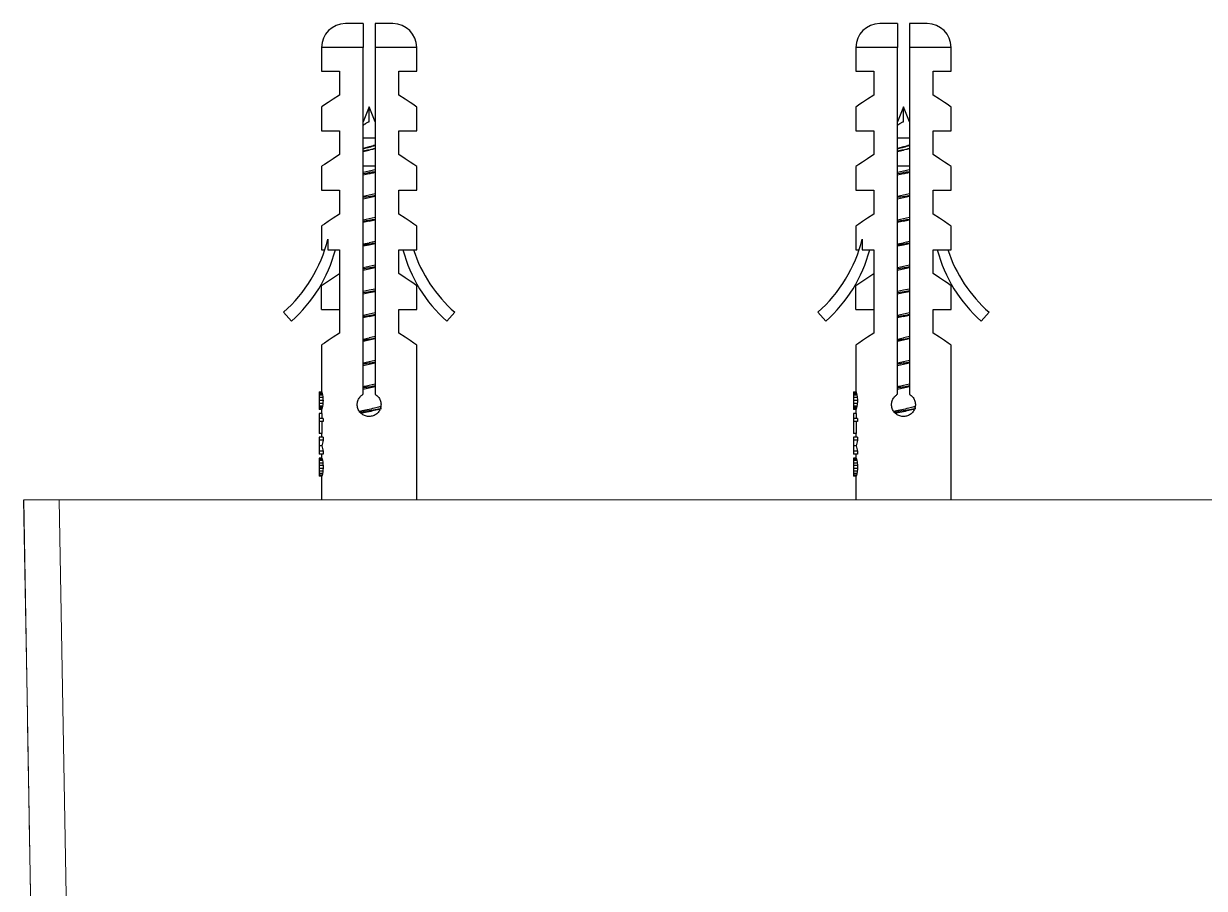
# Model space of a CAD drawing. Header units: millimetres. Extents: x 14183 to 14777, y -4239 to -3399.
# Drawn here: x 14296.18 to 14320.99, y -3469.72 to -3451.56 of the extents above; entities that cross this region are included whole.
import ezdxf

# ---------------------------------------------------------------- set-up
doc = ezdxf.new("R2010")
doc.units = ezdxf.units.MM
doc.header["$LTSCALE"] = 0.1
doc.layers.get('0').update_dxf_attribs({"lineweight": 15})

msp = doc.modelspace()

# ---------------------------------------------------------------- linework, layer by layer
at = {"linetype": 'Continuous', "lineweight": 25}
for p, q in [((14303.312, -3451.56), (14302.937, -3451.56)), ((14303.937, -3451.56), (14303.562, -3451.56)), ((14314.54, -3451.56), (14314.165, -3451.56)), ((14315.165, -3451.56), (14314.79, -3451.56)), ((14302.437, -3452.06), (14302.437, -3452.56)), ((14303.312, -3452.06), (14302.437, -3452.06)), ((14303.312, -3459.343), (14303.312, -3452.06)), ((14303.562, -3452.06), (14303.562, -3459.343)), ((14304.437, -3452.06), (14303.562, -3452.06)), ((14304.437, -3452.56), (14304.437, -3452.06)), ((14313.665, -3452.06), (14313.665, -3452.56)), ((14314.54, -3452.06), (14313.665, -3452.06)), ((14314.54, -3459.343), (14314.54, -3452.06)), ((14314.79, -3452.06), (14314.79, -3459.343)), ((14315.665, -3452.06), (14314.79, -3452.06)), ((14315.665, -3452.56), (14315.665, -3452.06)), ((14302.437, -3452.56), (14302.812, -3452.56)), ((14302.812, -3452.56), (14302.812, -3453.06)), ((14304.062, -3452.56), (14304.437, -3452.56)), ((14304.062, -3453.06), (14304.062, -3452.56)), ((14313.665, -3452.56), (14314.04, -3452.56)), ((14314.04, -3452.56), (14314.04, -3453.06)), ((14315.29, -3452.56), (14315.665, -3452.56)), ((14315.29, -3453.06), (14315.29, -3452.56)), ((14302.437, -3453.31), (14302.437, -3453.81)), ((14303.437, -3453.31), (14303.312, -3453.624)), ((14303.562, -3453.622), (14303.437, -3453.31)), ((14303.437, -3453.621), (14303.437, -3453.31)), ((14304.437, -3453.81), (14304.437, -3453.31)), ((14313.665, -3453.31), (14313.665, -3453.81)), ((14314.665, -3453.31), (14314.54, -3453.624)), ((14314.79, -3453.622), (14314.665, -3453.31)), ((14314.665, -3453.621), (14314.665, -3453.31)), ((14315.665, -3453.81), (14315.665, -3453.31)), ((14302.437, -3453.81), (14302.812, -3453.81)), ((14302.812, -3453.81), (14302.812, -3454.31)), ((14303.421, -3453.621), (14303.437, -3453.621)), ((14304.062, -3453.81), (14304.437, -3453.81)), ((14304.062, -3454.31), (14304.062, -3453.81)), ((14313.665, -3453.81), (14314.04, -3453.81)), ((14314.04, -3453.81), (14314.04, -3454.31)), ((14314.649, -3453.621), (14314.665, -3453.621)), ((14315.29, -3453.81), (14315.665, -3453.81)), ((14315.29, -3454.31), (14315.29, -3453.81)), ((14303.437, -3453.962), (14303.312, -3453.962)), ((14314.665, -3453.962), (14314.54, -3453.962)), ((14303.437, -3454.15), (14303.312, -3454.182)), ((14303.312, -3454.245), (14303.437, -3454.217)), ((14314.665, -3454.15), (14314.54, -3454.182)), ((14314.54, -3454.245), (14314.665, -3454.217)), ((14302.437, -3454.56), (14302.437, -3455.06)), ((14303.437, -3454.554), (14303.312, -3454.554)), ((14304.437, -3455.06), (14304.437, -3454.56)), ((14313.665, -3454.56), (14313.665, -3455.06)), ((14314.665, -3454.554), (14314.54, -3454.554)), ((14315.665, -3455.06), (14315.665, -3454.56)), ((14303.437, -3454.66), (14303.312, -3454.688)), ((14303.312, -3454.737), (14303.437, -3454.709)), ((14314.665, -3454.66), (14314.54, -3454.688)), ((14314.54, -3454.737), (14314.665, -3454.709)), ((14302.437, -3455.06), (14302.812, -3455.06)), ((14302.812, -3455.06), (14302.812, -3455.56)), ((14304.062, -3455.06), (14304.437, -3455.06)), ((14304.062, -3455.56), (14304.062, -3455.06)), ((14313.665, -3455.06), (14314.04, -3455.06)), ((14314.04, -3455.06), (14314.04, -3455.56)), ((14315.29, -3455.06), (14315.665, -3455.06)), ((14315.29, -3455.56), (14315.29, -3455.06)), ((14303.437, -3455.16), (14303.312, -3455.188)), ((14303.312, -3455.237), (14303.437, -3455.209)), ((14303.562, -3455.133), (14303.437, -3455.16)), ((14303.437, -3455.209), (14303.562, -3455.182)), ((14314.665, -3455.16), (14314.54, -3455.188)), ((14314.54, -3455.237), (14314.665, -3455.209)), ((14314.79, -3455.133), (14314.665, -3455.16)), ((14314.665, -3455.209), (14314.79, -3455.182)), ((14302.437, -3455.81), (14302.437, -3456.31)), ((14303.437, -3455.66), (14303.312, -3455.688)), ((14303.437, -3455.709), (14303.312, -3455.737)), ((14303.562, -3455.633), (14303.437, -3455.66)), ((14303.437, -3455.709), (14303.562, -3455.682)), ((14304.437, -3456.31), (14304.437, -3455.81)), ((14313.665, -3455.81), (14313.665, -3456.31)), ((14314.665, -3455.66), (14314.54, -3455.688)), ((14314.665, -3455.709), (14314.54, -3455.737)), ((14314.79, -3455.633), (14314.665, -3455.66)), ((14314.665, -3455.709), (14314.79, -3455.682)), ((14315.665, -3456.31), (14315.665, -3455.81)), ((14302.437, -3456.31), (14302.505, -3456.31)), ((14302.571, -3456.087), (14302.571, -3456.31)), ((14302.571, -3456.31), (14302.812, -3456.31)), ((14302.812, -3456.31), (14302.812, -3458.06)), ((14303.312, -3456.187), (14303.437, -3456.16)), ((14303.437, -3456.209), (14303.312, -3456.236)), ((14303.562, -3456.133), (14303.437, -3456.16)), ((14303.562, -3456.182), (14303.437, -3456.209)), ((14304.062, -3456.81), (14304.062, -3456.31)), ((14304.062, -3456.31), (14304.437, -3456.31)), ((14313.665, -3456.31), (14313.733, -3456.31)), ((14313.798, -3456.087), (14313.798, -3456.31)), ((14313.798, -3456.31), (14314.04, -3456.31)), ((14314.04, -3456.31), (14314.04, -3458.06)), ((14314.54, -3456.187), (14314.665, -3456.16)), ((14314.665, -3456.209), (14314.54, -3456.236)), ((14314.79, -3456.133), (14314.665, -3456.16)), ((14314.79, -3456.182), (14314.665, -3456.209)), ((14315.29, -3456.81), (14315.29, -3456.31)), ((14315.29, -3456.31), (14315.665, -3456.31)), ((14302.437, -3457.06), (14302.812, -3456.81)), ((14303.437, -3456.66), (14303.312, -3456.688)), ((14303.312, -3456.737), (14303.437, -3456.709)), ((14303.562, -3456.633), (14303.437, -3456.66)), ((14303.437, -3456.709), (14303.562, -3456.682)), ((14313.665, -3457.06), (14314.04, -3456.81)), ((14314.665, -3456.66), (14314.54, -3456.688)), ((14314.54, -3456.737), (14314.665, -3456.709)), ((14314.79, -3456.633), (14314.665, -3456.66)), ((14314.665, -3456.709), (14314.79, -3456.682)), ((14302.437, -3457.56), (14302.437, -3457.06)), ((14304.437, -3457.56), (14304.437, -3457.06)), ((14313.665, -3457.56), (14313.665, -3457.06)), ((14315.665, -3457.56), (14315.665, -3457.06)), ((14303.437, -3457.16), (14303.312, -3457.188)), ((14303.312, -3457.237), (14303.437, -3457.209)), ((14303.562, -3457.133), (14303.437, -3457.16)), ((14303.437, -3457.209), (14303.562, -3457.182)), ((14314.665, -3457.16), (14314.54, -3457.188)), ((14314.54, -3457.237), (14314.665, -3457.209)), ((14314.79, -3457.133), (14314.665, -3457.16)), ((14314.665, -3457.209), (14314.79, -3457.182)), ((14302.437, -3457.56), (14302.812, -3457.56)), ((14304.062, -3457.56), (14304.437, -3457.56)), ((14304.062, -3458.06), (14304.062, -3457.56)), ((14313.665, -3457.56), (14314.04, -3457.56)), ((14315.29, -3457.56), (14315.665, -3457.56)), ((14315.29, -3458.06), (14315.29, -3457.56)), ((14301.639, -3457.621), (14301.804, -3457.808)), ((14303.437, -3457.66), (14303.312, -3457.688)), ((14303.437, -3457.709), (14303.312, -3457.737)), ((14303.562, -3457.633), (14303.437, -3457.66)), ((14303.437, -3457.709), (14303.562, -3457.682)), ((14305.235, -3457.621), (14305.069, -3457.808)), ((14312.866, -3457.621), (14313.032, -3457.808)), ((14314.665, -3457.66), (14314.54, -3457.688)), ((14314.665, -3457.709), (14314.54, -3457.737)), ((14314.79, -3457.633), (14314.665, -3457.66)), ((14314.665, -3457.709), (14314.79, -3457.682)), ((14316.463, -3457.621), (14316.297, -3457.808)), ((14303.562, -3458.133), (14303.437, -3458.16)), ((14303.562, -3458.182), (14303.437, -3458.209)), ((14314.79, -3458.133), (14314.665, -3458.16)), ((14314.79, -3458.182), (14314.665, -3458.209)), ((14302.437, -3458.31), (14302.437, -3459.289)), ((14304.437, -3461.56), (14304.437, -3458.31)), ((14313.665, -3458.31), (14313.665, -3459.289)), ((14315.665, -3461.56), (14315.665, -3458.31)), ((14303.437, -3458.66), (14303.312, -3458.687)), ((14303.312, -3458.737), (14303.437, -3458.709)), ((14303.562, -3458.633), (14303.437, -3458.66)), ((14303.437, -3458.709), (14303.562, -3458.682)), ((14314.665, -3458.66), (14314.54, -3458.687)), ((14314.54, -3458.737), (14314.665, -3458.709)), ((14314.79, -3458.633), (14314.665, -3458.66)), ((14314.665, -3458.709), (14314.79, -3458.682)), ((14302.387, -3459.289), (14302.438, -3459.289)), ((14302.387, -3459.289), (14302.387, -3459.299)), ((14302.442, -3459.299), (14302.387, -3459.299)), ((14302.387, -3459.299), (14302.387, -3459.31)), ((14303.312, -3459.237), (14303.437, -3459.209)), ((14303.562, -3459.133), (14303.437, -3459.16)), ((14303.437, -3459.209), (14303.562, -3459.182)), ((14313.615, -3459.289), (14313.666, -3459.289)), ((14313.615, -3459.289), (14313.615, -3459.299)), ((14313.67, -3459.299), (14313.615, -3459.299)), ((14313.615, -3459.299), (14313.615, -3459.31)), ((14314.54, -3459.237), (14314.665, -3459.209)), ((14314.79, -3459.133), (14314.665, -3459.16)), ((14314.665, -3459.209), (14314.79, -3459.182)), ((14302.446, -3459.31), (14302.387, -3459.31)), ((14302.387, -3459.31), (14302.387, -3459.331)), ((14302.452, -3459.331), (14302.387, -3459.331)), ((14302.387, -3459.331), (14302.387, -3459.362)), ((14302.459, -3459.362), (14302.387, -3459.362)), ((14302.387, -3459.362), (14302.387, -3459.414)), ((14302.466, -3459.414), (14302.387, -3459.414)), ((14302.387, -3459.414), (14302.387, -3459.477)), ((14302.469, -3459.477), (14302.387, -3459.477)), ((14302.387, -3459.477), (14302.387, -3459.539)), ((14302.466, -3459.539), (14302.387, -3459.539)), ((14302.387, -3459.539), (14302.387, -3459.591)), ((14313.673, -3459.31), (14313.615, -3459.31)), ((14313.615, -3459.31), (14313.615, -3459.331)), ((14313.68, -3459.331), (14313.615, -3459.331)), ((14313.615, -3459.331), (14313.615, -3459.362)), ((14313.686, -3459.362), (14313.615, -3459.362)), ((14313.615, -3459.362), (14313.615, -3459.414)), ((14313.694, -3459.414), (14313.615, -3459.414)), ((14313.615, -3459.414), (14313.615, -3459.477)), ((14313.696, -3459.477), (14313.615, -3459.477)), ((14313.615, -3459.477), (14313.615, -3459.539)), ((14313.694, -3459.539), (14313.615, -3459.539)), ((14313.615, -3459.539), (14313.615, -3459.591)), ((14302.459, -3459.591), (14302.387, -3459.591)), ((14302.387, -3459.591), (14302.387, -3459.622)), ((14302.452, -3459.622), (14302.387, -3459.622)), ((14302.387, -3459.622), (14302.387, -3459.643)), ((14302.446, -3459.643), (14302.387, -3459.643)), ((14302.387, -3459.643), (14302.387, -3459.654)), ((14302.442, -3459.654), (14302.387, -3459.654)), ((14302.387, -3459.654), (14302.387, -3459.664)), ((14302.438, -3459.664), (14302.387, -3459.664)), ((14302.442, -3459.747), (14302.387, -3459.747)), ((14302.387, -3459.747), (14302.387, -3459.852)), ((14302.437, -3459.664), (14302.437, -3459.747)), ((14302.442, -3459.747), (14302.442, -3459.852)), ((14313.686, -3459.591), (14313.615, -3459.591)), ((14313.615, -3459.591), (14313.615, -3459.622)), ((14313.68, -3459.622), (14313.615, -3459.622)), ((14313.615, -3459.622), (14313.615, -3459.643)), ((14313.673, -3459.643), (14313.615, -3459.643)), ((14313.615, -3459.643), (14313.615, -3459.654)), ((14313.67, -3459.654), (14313.615, -3459.654)), ((14313.615, -3459.654), (14313.615, -3459.664)), ((14313.666, -3459.664), (14313.615, -3459.664)), ((14313.67, -3459.747), (14313.615, -3459.747)), ((14313.615, -3459.747), (14313.615, -3459.852)), ((14313.665, -3459.664), (14313.665, -3459.747)), ((14313.67, -3459.747), (14313.67, -3459.852)), ((14302.387, -3459.852), (14302.387, -3459.914)), ((14302.469, -3459.852), (14302.387, -3459.852)), ((14302.469, -3459.914), (14302.387, -3459.914)), ((14302.387, -3459.914), (14302.387, -3460.164)), ((14302.442, -3459.914), (14302.442, -3460.164)), ((14302.469, -3459.852), (14302.469, -3459.914)), ((14313.615, -3459.852), (14313.615, -3459.914)), ((14313.696, -3459.852), (14313.615, -3459.852)), ((14313.696, -3459.914), (14313.615, -3459.914)), ((14313.615, -3459.914), (14313.615, -3460.164)), ((14313.67, -3459.914), (14313.67, -3460.164)), ((14313.696, -3459.852), (14313.696, -3459.914)), ((14302.442, -3460.164), (14302.387, -3460.164)), ((14302.469, -3460.247), (14302.387, -3460.247)), ((14302.387, -3460.247), (14302.387, -3460.31)), ((14302.437, -3460.164), (14302.437, -3460.247)), ((14302.469, -3460.247), (14302.469, -3460.31)), ((14313.67, -3460.164), (14313.615, -3460.164)), ((14313.696, -3460.247), (14313.615, -3460.247)), ((14313.615, -3460.247), (14313.615, -3460.31)), ((14313.665, -3460.164), (14313.665, -3460.247)), ((14313.696, -3460.247), (14313.696, -3460.31)), ((14302.469, -3460.31), (14302.387, -3460.31)), ((14302.387, -3460.31), (14302.387, -3460.424)), ((14302.443, -3460.424), (14302.387, -3460.424)), ((14302.387, -3460.424), (14302.387, -3460.539)), ((14302.469, -3460.539), (14302.387, -3460.539)), ((14302.387, -3460.539), (14302.387, -3460.602)), ((14302.469, -3460.539), (14302.469, -3460.602)), ((14313.696, -3460.31), (14313.615, -3460.31)), ((14313.615, -3460.31), (14313.615, -3460.424)), ((14313.671, -3460.424), (14313.615, -3460.424)), ((14313.615, -3460.424), (14313.615, -3460.539)), ((14313.696, -3460.539), (14313.615, -3460.539)), ((14313.615, -3460.539), (14313.615, -3460.602)), ((14313.696, -3460.539), (14313.696, -3460.602)), ((14302.469, -3460.602), (14302.387, -3460.602)), ((14302.444, -3460.685), (14302.387, -3460.685)), ((14302.387, -3460.685), (14302.387, -3460.706)), ((14302.452, -3460.706), (14302.387, -3460.706)), ((14302.387, -3460.706), (14302.387, -3460.737)), ((14302.459, -3460.737), (14302.387, -3460.737)), ((14302.387, -3460.737), (14302.387, -3460.789)), ((14302.466, -3460.789), (14302.387, -3460.789)), ((14302.387, -3460.789), (14302.387, -3460.841)), ((14302.437, -3460.602), (14302.437, -3460.685)), ((14313.696, -3460.602), (14313.615, -3460.602)), ((14313.672, -3460.685), (14313.615, -3460.685)), ((14313.615, -3460.685), (14313.615, -3460.706)), ((14313.68, -3460.706), (14313.615, -3460.706)), ((14313.615, -3460.706), (14313.615, -3460.737)), ((14313.686, -3460.737), (14313.615, -3460.737)), ((14313.615, -3460.737), (14313.615, -3460.789)), ((14313.694, -3460.789), (14313.615, -3460.789)), ((14313.615, -3460.789), (14313.615, -3460.841)), ((14313.665, -3460.602), (14313.665, -3460.685)), ((14302.469, -3460.841), (14302.387, -3460.841)), ((14302.387, -3460.841), (14302.387, -3460.904)), ((14302.469, -3460.904), (14302.387, -3460.904)), ((14302.387, -3460.904), (14302.387, -3460.956)), ((14302.466, -3460.956), (14302.387, -3460.956)), ((14302.387, -3460.956), (14302.387, -3461.008)), ((14302.459, -3461.008), (14302.387, -3461.008)), ((14302.387, -3461.008), (14302.387, -3461.039)), ((14302.469, -3460.841), (14302.469, -3460.904)), ((14313.696, -3460.841), (14313.615, -3460.841)), ((14313.615, -3460.841), (14313.615, -3460.904)), ((14313.696, -3460.904), (14313.615, -3460.904)), ((14313.615, -3460.904), (14313.615, -3460.956)), ((14313.694, -3460.956), (14313.615, -3460.956)), ((14313.615, -3460.956), (14313.615, -3461.008)), ((14313.686, -3461.008), (14313.615, -3461.008)), ((14313.615, -3461.008), (14313.615, -3461.039)), ((14313.696, -3460.841), (14313.696, -3460.904)), ((14302.452, -3461.039), (14302.387, -3461.039)), ((14302.387, -3461.039), (14302.387, -3461.06)), ((14302.444, -3461.06), (14302.387, -3461.06)), ((14302.437, -3461.06), (14302.437, -3461.56)), ((14313.68, -3461.039), (14313.615, -3461.039)), ((14313.615, -3461.039), (14313.615, -3461.06)), ((14313.672, -3461.06), (14313.615, -3461.06)), ((14313.665, -3461.06), (14313.665, -3461.56))]:
    msp.add_line(p, q, dxfattribs=at)
at = {"linetype": 'Continuous', "lineweight": 18, "extrusion": (-1.22465e-16, -1, 0)}
for p, q in [((14296.256, -3466.064), (14296.177, -3461.56)), ((14296.927, -3461.56), (14296.178, -3461.56)), ((14296.739, -3493.744), (14296.178, -3461.56)), ((14296.739, -3493.744), (14296.178, -3461.56)), ((14296.927, -3461.56), (14296.178, -3461.56)), ((14370.374, -3461.56), (14296.927, -3461.56)), ((14370.374, -3461.56), (14296.927, -3461.56))]:
    msp.add_line(p, q, dxfattribs=at)
at = {"linetype": 'Continuous', "lineweight": 13, "extrusion": (-1.22465e-16, -1, 0)}
msp.add_line((14296.927, -3461.56), (14297.489, -3493.744), dxfattribs=at)
msp.add_line((14296.927, -3461.56), (14297.489, -3493.744), dxfattribs=at)
for p, q in [((14304.437, -3461.56), (14302.437, -3461.56)), ((14315.665, -3461.56), (14313.665, -3461.56))]:
    msp.add_line(p, q)
at = {"linetype": 'Continuous', "lineweight": 25, "flags": 128}
for points in [[(14302.812, -3453.06), (14302.683, -3453.146), (14302.578, -3453.216), (14302.5, -3453.268), (14302.453, -3453.299), (14302.437, -3453.31)], [(14304.437, -3453.31), (14304.421, -3453.299), (14304.373, -3453.268), (14304.296, -3453.216), (14304.191, -3453.146), (14304.062, -3453.06)], [(14314.04, -3453.06), (14313.91, -3453.146), (14313.805, -3453.216), (14313.728, -3453.268), (14313.681, -3453.299), (14313.665, -3453.31)], [(14315.665, -3453.31), (14315.649, -3453.299), (14315.601, -3453.268), (14315.524, -3453.216), (14315.419, -3453.146), (14315.29, -3453.06)], [(14302.812, -3454.31), (14302.683, -3454.396), (14302.578, -3454.466), (14302.5, -3454.518), (14302.453, -3454.549), (14302.437, -3454.56)], [(14304.437, -3454.56), (14304.421, -3454.549), (14304.373, -3454.518), (14304.296, -3454.466), (14304.191, -3454.396), (14304.062, -3454.31)], [(14314.04, -3454.31), (14313.91, -3454.396), (14313.805, -3454.466), (14313.728, -3454.518), (14313.681, -3454.549), (14313.665, -3454.56)], [(14315.665, -3454.56), (14315.649, -3454.549), (14315.601, -3454.518), (14315.524, -3454.466), (14315.419, -3454.396), (14315.29, -3454.31)], [(14302.812, -3455.56), (14302.683, -3455.646), (14302.578, -3455.716), (14302.5, -3455.768), (14302.453, -3455.799), (14302.437, -3455.81)], [(14304.437, -3455.81), (14304.421, -3455.799), (14304.373, -3455.768), (14304.296, -3455.716), (14304.191, -3455.646), (14304.062, -3455.56)], [(14314.04, -3455.56), (14313.91, -3455.646), (14313.805, -3455.716), (14313.728, -3455.768), (14313.681, -3455.799), (14313.665, -3455.81)], [(14315.665, -3455.81), (14315.649, -3455.799), (14315.601, -3455.768), (14315.524, -3455.716), (14315.419, -3455.646), (14315.29, -3455.56)], [(14304.437, -3457.06), (14304.421, -3457.049), (14304.373, -3457.018), (14304.296, -3456.966), (14304.191, -3456.896), (14304.062, -3456.81)], [(14315.665, -3457.06), (14315.649, -3457.049), (14315.601, -3457.018), (14315.524, -3456.966), (14315.419, -3456.896), (14315.29, -3456.81)], [(14302.812, -3458.06), (14302.683, -3458.146), (14302.578, -3458.216), (14302.5, -3458.268), (14302.453, -3458.299), (14302.437, -3458.31)], [(14304.437, -3458.31), (14304.421, -3458.299), (14304.373, -3458.268), (14304.296, -3458.216), (14304.191, -3458.146), (14304.062, -3458.06)], [(14314.04, -3458.06), (14313.91, -3458.146), (14313.805, -3458.216), (14313.728, -3458.268), (14313.681, -3458.299), (14313.665, -3458.31)], [(14315.665, -3458.31), (14315.649, -3458.299), (14315.601, -3458.268), (14315.524, -3458.216), (14315.419, -3458.146), (14315.29, -3458.06)]]:
    msp.add_lwpolyline(points, dxfattribs=at)
at = {"linetype": 'Continuous', "lineweight": 25}
for centre, radius, start, end in [((14302.937, -3452.06), 0.5, 90, 180), ((14303.937, -3452.06), 0.5, 0, 90), ((14314.165, -3452.06), 0.5, 90, 180), ((14315.165, -3452.06), 0.5, 0, 90), ((14299.624, -3455.346), 3.039, 311.536, 345.9032), ((14299.79, -3455.534), 3.039, 311.536, 345.1985), ((14307.084, -3455.534), 3.038, 194.8015, 228.464), ((14307.25, -3455.346), 3.039, 198.4852, 228.464), ((14310.851, -3455.346), 3.039, 311.536, 345.9032), ((14311.017, -3455.534), 3.039, 311.536, 345.1985), ((14318.312, -3455.534), 3.038, 194.8015, 228.464), ((14318.478, -3455.346), 3.039, 198.4852, 228.464)]:
    msp.add_arc(centre, radius, start, end, dxfattribs=at)
for centre, major_axis, ratio, start_param, end_param in [((14303.437, -3459.28), (1, 0), 0.195835, 3.189483, 3.242829), ((14303.437, -3459.266), (1, 0), 0.326388, 3.242829, 3.274966), ((14314.665, -3459.28), (1, 0), 0.195835, 3.189483, 3.242829), ((14314.665, -3459.266), (1, 0), 0.326388, 3.242829, 3.274966), ((14303.437, -3459.245), (1, 0), 0.489584, 3.274966, 3.318039), ((14303.437, -3459.159), (1, 0), 0.979167, 3.318039, 3.350557), ((14303.437, -3459.023), (0, 1.632), 0.612767, 1.779761, 1.812505), ((14303.437, -3459.93), (0, 1.632), 0.612765, 1.329088, 1.361832), ((14303.437, -3458.008), (0, 5.875), 0.170213, 1.812505, 1.823477), ((14303.437, -3460.945), (0, 5.875), 0.170213, 1.318116, 1.329088), ((14314.665, -3459.245), (1, 0), 0.489584, 3.274966, 3.318039), ((14314.665, -3459.159), (1, 0), 0.979167, 3.318039, 3.350557), ((14314.665, -3459.023), (0, 1.632), 0.612767, 1.779761, 1.812505), ((14314.665, -3459.93), (0, 1.632), 0.612765, 1.329088, 1.361832), ((14314.665, -3458.008), (0, 5.875), 0.170213, 1.812505, 1.823477), ((14314.665, -3460.945), (0, 5.875), 0.170213, 1.318116, 1.329088), ((14303.437, -3459.673), (1, 0), 0.195833, 3.040356, 3.093702), ((14303.437, -3459.687), (1, 0), 0.326388, 3.008219, 3.040356), ((14303.437, -3459.708), (1, 0), 0.489584, 2.965147, 3.008219), ((14303.437, -3459.794), (1, 0), 0.979167, 2.932628, 2.965147), ((14314.665, -3459.673), (1, 0), 0.195833, 3.040356, 3.093702), ((14314.665, -3459.687), (1, 0), 0.326388, 3.008219, 3.040356), ((14314.665, -3459.708), (1, 0), 0.489584, 2.965147, 3.008219), ((14314.665, -3459.794), (1, 0), 0.979167, 2.932628, 2.965147), ((14303.437, -3460.517), (1, 0), 0.828526, 2.888912, 3.029657), ((14303.437, -3460.332), (1, 0), 0.828526, 3.253528, 3.394273), ((14314.665, -3460.517), (1, 0), 0.828526, 2.888912, 3.029657), ((14314.665, -3460.332), (1, 0), 0.828526, 3.253528, 3.394273), ((14303.437, -3460.637), (1, 0), 0.391667, 3.26424, 3.318039), ((14303.437, -3460.534), (1, 0), 0.979167, 3.318039, 3.350557), ((14303.437, -3460.398), (0, 1.632), 0.612766, 1.779761, 1.812505), ((14303.437, -3459.617), (0, 4.896), 0.204255, 1.812505, 1.823477), ((14314.665, -3460.637), (1, 0), 0.391667, 3.26424, 3.318039), ((14314.665, -3460.534), (1, 0), 0.979167, 3.318039, 3.350557), ((14314.665, -3460.398), (0, 1.632), 0.612766, 1.779761, 1.812505), ((14314.665, -3459.617), (0, 4.896), 0.204255, 1.812505, 1.823477), ((14303.437, -3461.211), (1, 0), 0.979167, 2.932628, 2.965147), ((14303.437, -3461.346), (0, 1.632), 0.612766, 1.329088, 1.361832), ((14303.437, -3462.128), (0, 4.896), 0.204255, 1.318116, 1.329088), ((14314.665, -3461.211), (1, 0), 0.979167, 2.932628, 2.965147), ((14314.665, -3461.346), (0, 1.632), 0.612766, 1.329088, 1.361832), ((14314.665, -3462.128), (0, 4.896), 0.204255, 1.318116, 1.329088), ((14303.437, -3461.108), (1, 0), 0.391667, 2.965147, 3.018945), ((14314.665, -3461.108), (1, 0), 0.391667, 2.965147, 3.018945)]:
    msp.add_ellipse(centre, major_axis=major_axis, ratio=ratio, start_param=start_param, end_param=end_param, dxfattribs=at)
for points, knots in [([(14303.312, -3451.56), (14303.312, -3451.566), (14303.312, -3451.577), (14303.312, -3451.667), (14303.312, -3451.798), (14303.312, -3451.937), (14303.312, -3452.026), (14303.312, -3452.06)], [0, 0, 0, 0, 0.222681, 0.44432, 0.659698, 0.872436, 1, 1, 1, 1]), ([(14303.562, -3451.56), (14303.562, -3451.566), (14303.562, -3451.577), (14303.562, -3451.667), (14303.562, -3451.798), (14303.562, -3451.937), (14303.562, -3452.026), (14303.562, -3452.06)], [0, 0, 0, 0, 0.222681, 0.44432, 0.659698, 0.872436, 1, 1, 1, 1]), ([(14314.54, -3451.56), (14314.54, -3451.566), (14314.54, -3451.577), (14314.54, -3451.667), (14314.54, -3451.798), (14314.54, -3451.937), (14314.54, -3452.026), (14314.54, -3452.06)], [0, 0, 0, 0, 0.222681, 0.44432, 0.659698, 0.872436, 1, 1, 1, 1]), ([(14314.79, -3451.56), (14314.79, -3451.566), (14314.79, -3451.577), (14314.79, -3451.667), (14314.79, -3451.798), (14314.79, -3451.937), (14314.79, -3452.026), (14314.79, -3452.06)], [0, 0, 0, 0, 0.222681, 0.44432, 0.659698, 0.872436, 1, 1, 1, 1]), ([(14303.312, -3453.694), (14303.316, -3453.69), (14303.328, -3453.68), (14303.35, -3453.667), (14303.366, -3453.656), (14303.387, -3453.643), (14303.405, -3453.631), (14303.421, -3453.621)], [0, 0, 0, 0, 0.157577, 0.464032, 0.549365, 0.59211, 1, 1, 1, 1]), ([(14314.54, -3453.694), (14314.544, -3453.69), (14314.556, -3453.68), (14314.577, -3453.667), (14314.594, -3453.656), (14314.615, -3453.643), (14314.633, -3453.631), (14314.649, -3453.621)], [0, 0, 0, 0, 0.157577, 0.464032, 0.549365, 0.59211, 1, 1, 1, 1]), ([(14303.562, -3453.962), (14303.544, -3453.962), (14303.505, -3453.962), (14303.461, -3453.962), (14303.437, -3453.962)], [0, 0, 0, 0, 0.451216, 1, 1, 1, 1]), ([(14314.79, -3453.962), (14314.772, -3453.962), (14314.733, -3453.962), (14314.689, -3453.962), (14314.665, -3453.962)], [0, 0, 0, 0, 0.451216, 1, 1, 1, 1]), ([(14303.312, -3454.184), (14303.325, -3454.181), (14303.366, -3454.171), (14303.451, -3454.149), (14303.528, -3454.131), (14303.561, -3454.119), (14303.562, -3454.118)], [0, 0, 0, 0, 0.15939, 0.489249, 0.992899, 1, 1, 1, 1]), ([(14303.562, -3454.185), (14303.519, -3454.195), (14303.437, -3454.213), (14303.352, -3454.23), (14303.312, -3454.238)], [0, 0, 0, 0, 0.527889, 1, 1, 1, 1]), ([(14303.562, -3454.115), (14303.546, -3454.12), (14303.507, -3454.132), (14303.463, -3454.143), (14303.437, -3454.15)], [0, 0, 0, 0, 0.409921, 1, 1, 1, 1]), ([(14303.562, -3454.187), (14303.551, -3454.19), (14303.512, -3454.2), (14303.468, -3454.21), (14303.437, -3454.217)], [0, 0, 0, 0, 0.290235, 1, 1, 1, 1]), ([(14314.54, -3454.184), (14314.553, -3454.181), (14314.594, -3454.171), (14314.679, -3454.149), (14314.756, -3454.131), (14314.789, -3454.119), (14314.79, -3454.118)], [0, 0, 0, 0, 0.15939, 0.489249, 0.992899, 1, 1, 1, 1]), ([(14314.79, -3454.185), (14314.746, -3454.195), (14314.665, -3454.213), (14314.58, -3454.23), (14314.54, -3454.238)], [0, 0, 0, 0, 0.527889, 1, 1, 1, 1]), ([(14314.79, -3454.115), (14314.774, -3454.12), (14314.735, -3454.132), (14314.691, -3454.143), (14314.665, -3454.15)], [0, 0, 0, 0, 0.409921, 1, 1, 1, 1]), ([(14314.79, -3454.187), (14314.778, -3454.19), (14314.74, -3454.2), (14314.696, -3454.21), (14314.665, -3454.217)], [0, 0, 0, 0, 0.290235, 1, 1, 1, 1]), ([(14303.562, -3454.554), (14303.561, -3454.554), (14303.524, -3454.554), (14303.48, -3454.554), (14303.437, -3454.554)], [0, 0, 0, 0, 0.022041, 1, 1, 1, 1]), ([(14314.79, -3454.554), (14314.789, -3454.554), (14314.752, -3454.554), (14314.708, -3454.554), (14314.665, -3454.554)], [0, 0, 0, 0, 0.022041, 1, 1, 1, 1]), ([(14303.312, -3454.705), (14303.313, -3454.705), (14303.37, -3454.695), (14303.462, -3454.681), (14303.54, -3454.668), (14303.562, -3454.664)], [0, 0, 0, 0, 0.020696, 0.731061, 1, 1, 1, 1]), ([(14303.562, -3454.633), (14303.561, -3454.633), (14303.524, -3454.642), (14303.48, -3454.651), (14303.437, -3454.66)], [0, 0, 0, 0, 0.022027, 1, 1, 1, 1]), ([(14303.437, -3454.709), (14303.468, -3454.703), (14303.511, -3454.694), (14303.55, -3454.685), (14303.562, -3454.682)], [0, 0, 0, 0, 0.71207, 1, 1, 1, 1]), ([(14314.54, -3454.705), (14314.541, -3454.705), (14314.597, -3454.695), (14314.69, -3454.681), (14314.768, -3454.668), (14314.79, -3454.664)], [0, 0, 0, 0, 0.020696, 0.731061, 1, 1, 1, 1]), ([(14314.79, -3454.633), (14314.789, -3454.633), (14314.752, -3454.642), (14314.708, -3454.651), (14314.665, -3454.66)], [0, 0, 0, 0, 0.022027, 1, 1, 1, 1]), ([(14314.665, -3454.709), (14314.695, -3454.703), (14314.739, -3454.694), (14314.778, -3454.685), (14314.79, -3454.682)], [0, 0, 0, 0, 0.71207, 1, 1, 1, 1]), ([(14303.312, -3455.205), (14303.332, -3455.202), (14303.409, -3455.189), (14303.502, -3455.175), (14303.559, -3455.165), (14303.562, -3455.165)], [0, 0, 0, 0, 0.257656, 0.968182, 1, 1, 1, 1]), ([(14314.54, -3455.205), (14314.56, -3455.202), (14314.637, -3455.189), (14314.73, -3455.175), (14314.787, -3455.165), (14314.79, -3455.165)], [0, 0, 0, 0, 0.257656, 0.968182, 1, 1, 1, 1]), ([(14303.312, -3455.705), (14303.352, -3455.699), (14303.435, -3455.685), (14303.519, -3455.672), (14303.562, -3455.665)], [0, 0, 0, 0, 0.4845, 1, 1, 1, 1]), ([(14314.54, -3455.705), (14314.58, -3455.699), (14314.663, -3455.685), (14314.746, -3455.672), (14314.79, -3455.665)], [0, 0, 0, 0, 0.4845, 1, 1, 1, 1]), ([(14303.312, -3456.205), (14303.372, -3456.195), (14303.458, -3456.182), (14303.538, -3456.168), (14303.562, -3456.164)], [0, 0, 0, 0, 0.709948, 1, 1, 1, 1]), ([(14314.54, -3456.205), (14314.6, -3456.195), (14314.686, -3456.182), (14314.766, -3456.168), (14314.79, -3456.164)], [0, 0, 0, 0, 0.709948, 1, 1, 1, 1]), ([(14303.312, -3456.705), (14303.316, -3456.704), (14303.351, -3456.698), (14303.428, -3456.686), (14303.509, -3456.674), (14303.552, -3456.666), (14303.562, -3456.665)], [0, 0, 0, 0, 0.051867, 0.459749, 0.884415, 1, 1, 1, 1]), ([(14314.54, -3456.705), (14314.543, -3456.704), (14314.579, -3456.698), (14314.656, -3456.686), (14314.737, -3456.674), (14314.78, -3456.666), (14314.79, -3456.665)], [0, 0, 0, 0, 0.051867, 0.459749, 0.884415, 1, 1, 1, 1]), ([(14303.312, -3457.205), (14303.315, -3457.205), (14303.371, -3457.195), (14303.463, -3457.181), (14303.54, -3457.168), (14303.562, -3457.165)], [0, 0, 0, 0, 0.042931, 0.726502, 1, 1, 1, 1]), ([(14314.54, -3457.205), (14314.543, -3457.205), (14314.599, -3457.195), (14314.691, -3457.181), (14314.768, -3457.168), (14314.79, -3457.165)], [0, 0, 0, 0, 0.042931, 0.726502, 1, 1, 1, 1]), ([(14303.312, -3457.705), (14303.32, -3457.704), (14303.386, -3457.693), (14303.478, -3457.679), (14303.548, -3457.667), (14303.562, -3457.665)], [0, 0, 0, 0, 0.10344, 0.827796, 1, 1, 1, 1]), ([(14314.54, -3457.705), (14314.548, -3457.704), (14314.614, -3457.693), (14314.705, -3457.679), (14314.776, -3457.667), (14314.79, -3457.665)], [0, 0, 0, 0, 0.10344, 0.827796, 1, 1, 1, 1]), ([(14303.312, -3458.187), (14303.313, -3458.187), (14303.351, -3458.178), (14303.395, -3458.169), (14303.437, -3458.16)], [0, 0, 0, 0, 0.040334, 1, 1, 1, 1]), ([(14303.312, -3458.205), (14303.32, -3458.204), (14303.385, -3458.193), (14303.478, -3458.179), (14303.548, -3458.167), (14303.562, -3458.165)], [0, 0, 0, 0, 0.108056, 0.829775, 1, 1, 1, 1]), ([(14303.437, -3458.209), (14303.395, -3458.218), (14303.351, -3458.227), (14303.313, -3458.236), (14303.312, -3458.237)], [0, 0, 0, 0, 0.959902, 1, 1, 1, 1]), ([(14314.54, -3458.187), (14314.541, -3458.187), (14314.578, -3458.178), (14314.622, -3458.169), (14314.665, -3458.16)], [0, 0, 0, 0, 0.040334, 1, 1, 1, 1]), ([(14314.54, -3458.205), (14314.548, -3458.204), (14314.613, -3458.193), (14314.706, -3458.179), (14314.776, -3458.167), (14314.79, -3458.165)], [0, 0, 0, 0, 0.108056, 0.829775, 1, 1, 1, 1]), ([(14314.665, -3458.209), (14314.622, -3458.218), (14314.578, -3458.227), (14314.541, -3458.236), (14314.54, -3458.237)], [0, 0, 0, 0, 0.959902, 1, 1, 1, 1]), ([(14303.312, -3458.705), (14303.34, -3458.701), (14303.413, -3458.688), (14303.502, -3458.675), (14303.553, -3458.666), (14303.562, -3458.665)], [0, 0, 0, 0, 0.344542, 0.892966, 1, 1, 1, 1]), ([(14314.54, -3458.705), (14314.568, -3458.701), (14314.641, -3458.688), (14314.73, -3458.675), (14314.781, -3458.666), (14314.79, -3458.665)], [0, 0, 0, 0, 0.344542, 0.892966, 1, 1, 1, 1]), ([(14303.437, -3459.16), (14303.4, -3459.168), (14303.355, -3459.177), (14303.318, -3459.186), (14303.312, -3459.188)], [0, 0, 0, 0, 0.8441669, 1, 1, 1, 1]), ([(14303.312, -3459.205), (14303.345, -3459.2), (14303.418, -3459.188), (14303.505, -3459.174), (14303.552, -3459.166), (14303.562, -3459.165)], [0, 0, 0, 0, 0.404422, 0.883051, 1, 1, 1, 1]), ([(14314.665, -3459.16), (14314.627, -3459.168), (14314.583, -3459.177), (14314.545, -3459.186), (14314.54, -3459.188)], [0, 0, 0, 0, 0.8441669, 1, 1, 1, 1]), ([(14314.54, -3459.205), (14314.573, -3459.2), (14314.646, -3459.188), (14314.733, -3459.174), (14314.78, -3459.166), (14314.79, -3459.165)], [0, 0, 0, 0, 0.404422, 0.883051, 1, 1, 1, 1]), ([(14303.562, -3459.343), (14303.585, -3459.36), (14303.631, -3459.393), (14303.674, -3459.468), (14303.691, -3459.552), (14303.68, -3459.635), (14303.643, -3459.71), (14303.582, -3459.769), (14303.505, -3459.805), (14303.42, -3459.814), (14303.339, -3459.795), (14303.268, -3459.75), (14303.214, -3459.684), (14303.186, -3459.604), (14303.185, -3459.519), (14303.213, -3459.44), (14303.257, -3459.38), (14303.296, -3459.354), (14303.312, -3459.343)], [0, 0, 0, 0, 0.064986, 0.129976, 0.194502, 0.257181, 0.319563, 0.383602, 0.448726, 0.51269, 0.575123, 0.637928, 0.702423, 0.767448, 0.830869, 0.89307, 0.956313, 1, 1, 1, 1]), ([(14314.79, -3459.343), (14314.813, -3459.36), (14314.859, -3459.393), (14314.902, -3459.468), (14314.919, -3459.552), (14314.908, -3459.635), (14314.87, -3459.71), (14314.81, -3459.769), (14314.733, -3459.805), (14314.648, -3459.814), (14314.566, -3459.795), (14314.495, -3459.75), (14314.442, -3459.684), (14314.414, -3459.604), (14314.413, -3459.519), (14314.44, -3459.44), (14314.485, -3459.38), (14314.524, -3459.354), (14314.54, -3459.343)], [0, 0, 0, 0, 0.064986, 0.129976, 0.194502, 0.257181, 0.319563, 0.383602, 0.448726, 0.51269, 0.575123, 0.637928, 0.702423, 0.767448, 0.830869, 0.89307, 0.956313, 1, 1, 1, 1]), ([(14303.437, -3459.66), (14303.386, -3459.671), (14303.313, -3459.686), (14303.256, -3459.701), (14303.238, -3459.706)], [0, 0, 0, 0, 0.686929, 1, 1, 1, 1]), ([(14303.246, -3459.717), (14303.277, -3459.711), (14303.363, -3459.696), (14303.518, -3459.673), (14303.622, -3459.654), (14303.669, -3459.646)], [0, 0, 0, 0, 0.227126, 0.645696, 1, 1, 1, 1]), ([(14303.437, -3459.709), (14303.386, -3459.72), (14303.325, -3459.732), (14303.278, -3459.744), (14303.271, -3459.746)], [0, 0, 0, 0, 0.843222, 1, 1, 1, 1]), ([(14303.68, -3459.604), (14303.648, -3459.612), (14303.577, -3459.631), (14303.487, -3459.65), (14303.437, -3459.66)], [0, 0, 0, 0, 0.449717, 1, 1, 1, 1]), ([(14303.697, -3459.648), (14303.66, -3459.658), (14303.584, -3459.679), (14303.486, -3459.699), (14303.437, -3459.709)], [0, 0, 0, 0, 0.490172, 1, 1, 1, 1]), ([(14314.665, -3459.66), (14314.614, -3459.671), (14314.541, -3459.686), (14314.484, -3459.701), (14314.466, -3459.706)], [0, 0, 0, 0, 0.686929, 1, 1, 1, 1]), ([(14314.474, -3459.717), (14314.505, -3459.711), (14314.591, -3459.696), (14314.746, -3459.673), (14314.85, -3459.654), (14314.897, -3459.646)], [0, 0, 0, 0, 0.227126, 0.645696, 1, 1, 1, 1]), ([(14314.665, -3459.709), (14314.614, -3459.72), (14314.553, -3459.732), (14314.506, -3459.744), (14314.498, -3459.746)], [0, 0, 0, 0, 0.843222, 1, 1, 1, 1]), ([(14314.907, -3459.604), (14314.876, -3459.612), (14314.805, -3459.631), (14314.714, -3459.65), (14314.665, -3459.66)], [0, 0, 0, 0, 0.449717, 1, 1, 1, 1]), ([(14314.925, -3459.648), (14314.888, -3459.658), (14314.812, -3459.679), (14314.714, -3459.699), (14314.665, -3459.709)], [0, 0, 0, 0, 0.490172, 1, 1, 1, 1])]:
    msp.add_open_spline(points, degree=3, knots=knots, dxfattribs=at)
at = {"linetype": 'Continuous', "lineweight": 18}
msp.add_open_spline([(14296.359, -3471.998), (14296.345, -3471.197), (14296.318, -3469.623), (14296.283, -3467.661), (14296.261, -3466.366), (14296.256, -3466.064), (14296.256, -3466.064)], degree=3, knots=[0, 0, 0, 0, 0.250014, 0.500028, 0.750042, 1, 1, 1, 1], dxfattribs=at)

doc.saveas('drawing.dxf')
